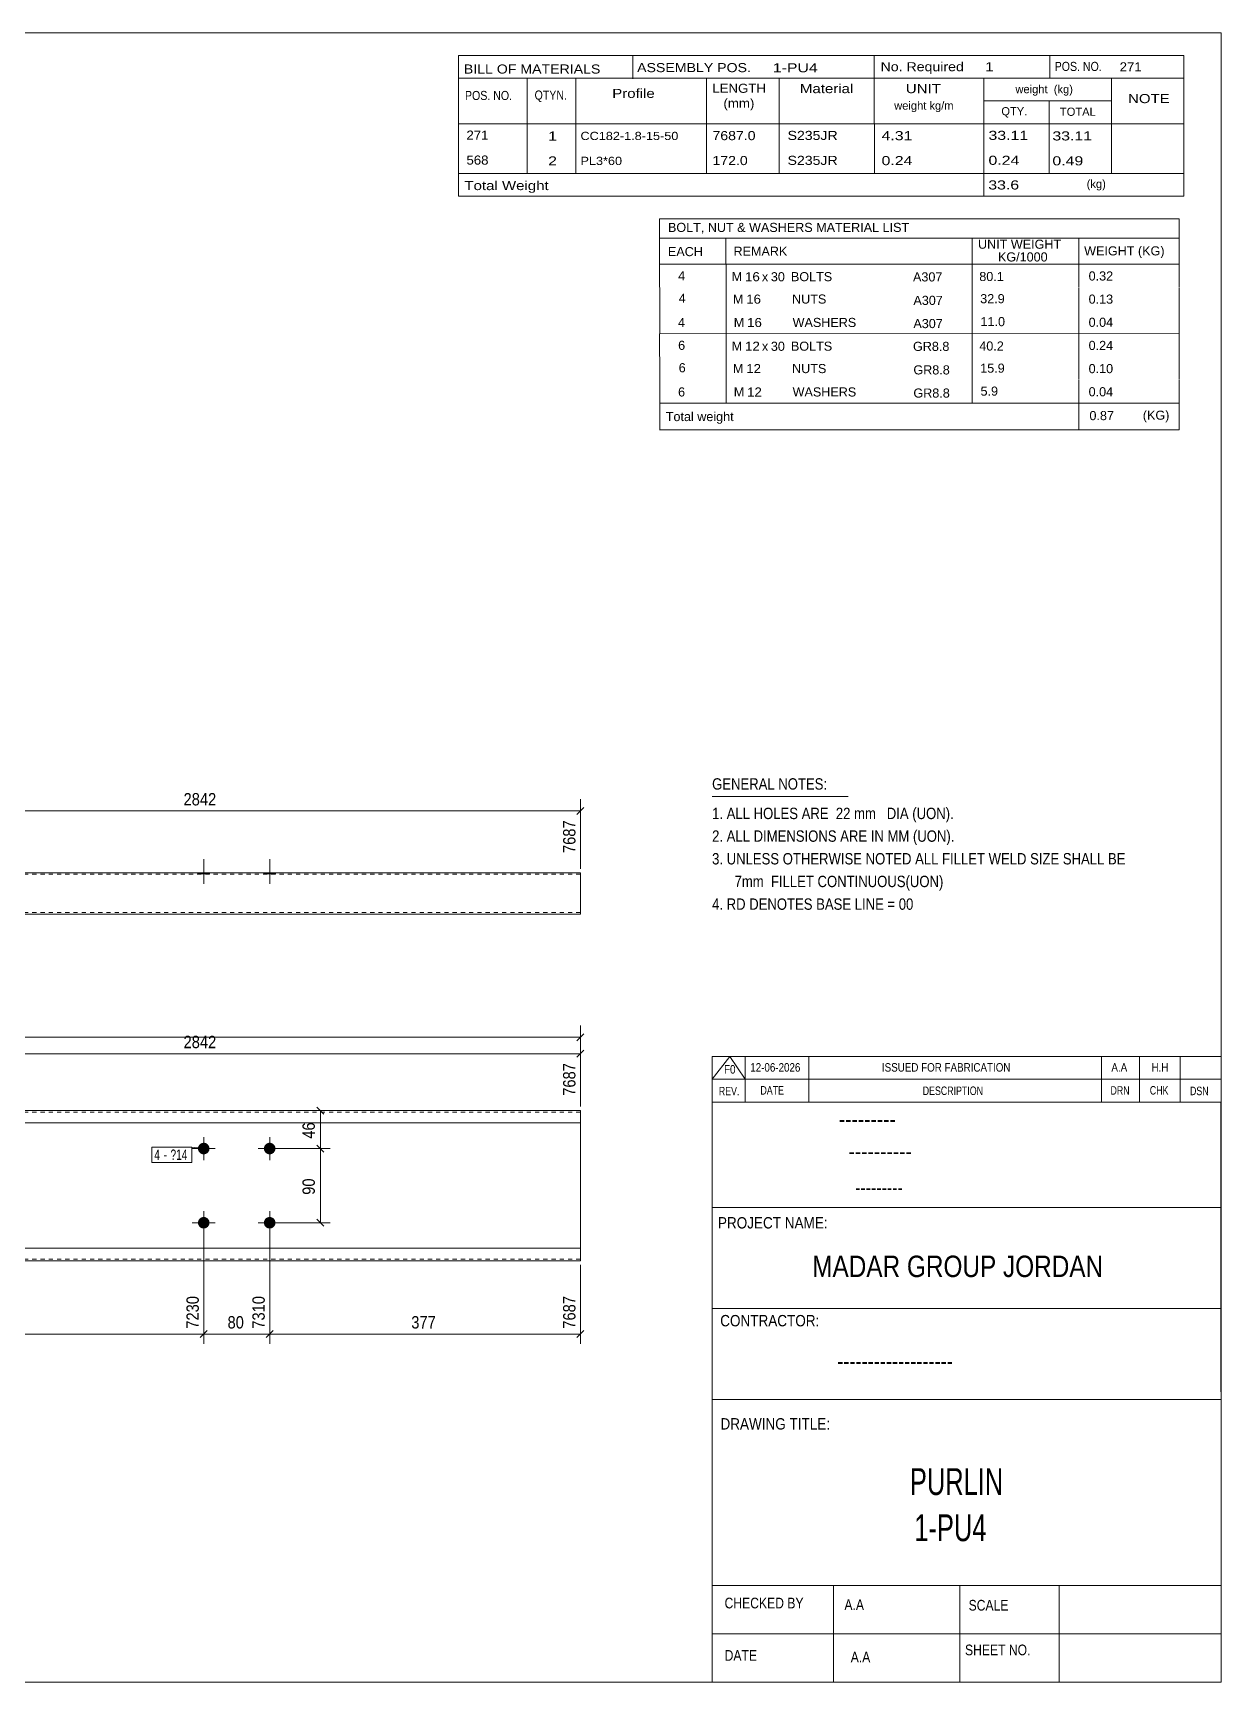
# Model space of a CAD drawing. Header units: millimetres. Extents: x 2 to 579, y 1 to 405.
# Drawn here: x 290.7 to 579, y 5 to 405 of the extents above; entities that cross this region are included whole.
import ezdxf

# ---------------------------------------------------------------- set-up
doc = ezdxf.new("R2010")
doc.units = ezdxf.units.MM
doc.linetypes.add('XKITLINE00', pattern=[0])
doc.linetypes.add('XKITLINE01', pattern=[4, 1, -1, 1, -1])
for name, color, linetype, lineweight in [('Bolt', 3, 'Continuous', 0), ('BoltMark', 7, 'Continuous', 0), ('Dimensions', 7, 'Continuous', 0), ('DrawingSheet', 5, 'Continuous', 0), ('OtherObjectType', 7, 'Continuous', 0), ('Part', 2, 'Continuous', 0)]:
    doc.layers.add(name, color=color, linetype=linetype, lineweight=lineweight)
doc.styles.add('@ARIAL_UNICODE_MS_BOLD', font='ARIAL.TTF')
doc.styles.add('ARIAL', font='ARIAL.TTF')
doc.styles.add('ARIAL_NARROW', font='ARIALN.TTF')
doc.styles.add('COMIC_SANS_MS_BOLD', font='COMICBD.TTF')
doc.styles.add('SWIS721_EX_BT', font='ARIAL.TTF')
doc.styles.add('SWISSE', font='ARIAL.TTF')

# ---------------------------------------------------------------- blocks, each defined once
blk = doc.blocks.new('*A4')
at = {"layer": 'Bolt'}
for points in [[(332.17, 135.8), (332.21, 135.8), (332.24, 135.8), (332.28, 135.8), (332.31, 135.79), (332.34, 135.79), (332.38, 135.78), (332.41, 135.78), (332.44, 135.77), (332.48, 135.76), (332.51, 135.75), (332.54, 135.74), (332.58, 135.73), (332.61, 135.72), (332.64, 135.71), (332.67, 135.7), (332.71, 135.68), (332.74, 135.67), (332.77, 135.65), (332.8, 135.64), (332.83, 135.62), (332.86, 135.61), (332.89, 135.59), (332.92, 135.57), (332.94, 135.55), (332.97, 135.53), (333, 135.51), (333.03, 135.49), (333.05, 135.46), (333.08, 135.44), (333.1, 135.42), (333.13, 135.39), (333.15, 135.37), (333.18, 135.34), (333.2, 135.32), (333.22, 135.29), (333.24, 135.27), (333.26, 135.24), (333.28, 135.21), (333.3, 135.18), (333.32, 135.15), (333.34, 135.12), (333.36, 135.09), (333.37, 135.06), (333.39, 135.03), (333.4, 135), (333.42, 134.97), (333.43, 134.94), (333.44, 134.91), (333.46, 134.88), (333.47, 134.84), (333.48, 134.81), (333.49, 134.78), (333.5, 134.74), (333.5, 134.71), (333.51, 134.68), (333.52, 134.64), (333.52, 134.61), (333.53, 134.58), (333.53, 134.54), (333.53, 134.51), (333.54, 134.47), (333.54, 134.44), (333.54, 134.4), (333.54, 134.37), (333.54, 134.34), (333.53, 134.3), (333.53, 134.27), (333.53, 134.23), (333.52, 134.2), (333.52, 134.17), (333.51, 134.13), (333.5, 134.1), (333.5, 134.06), (333.49, 134.03), (333.48, 134), (333.47, 133.97), (333.46, 133.93), (333.44, 133.9), (333.43, 133.87), (333.42, 133.84), (333.4, 133.81), (333.39, 133.77), (333.37, 133.74), (333.36, 133.71), (333.34, 133.68), (333.32, 133.66), (333.3, 133.63), (333.28, 133.6), (333.26, 133.57), (333.24, 133.54), (333.22, 133.52), (333.2, 133.49), (333.18, 133.46), (333.15, 133.44), (333.13, 133.41), (333.1, 133.39), (333.08, 133.37), (333.05, 133.34), (333.03, 133.32), (333, 133.3), (332.97, 133.28), (332.94, 133.26), (332.92, 133.24), (332.89, 133.22), (332.86, 133.2), (332.83, 133.19), (332.8, 133.17), (332.77, 133.15), (332.74, 133.14), (332.71, 133.12), (332.67, 133.11), (332.64, 133.1), (332.61, 133.09), (332.58, 133.08), (332.54, 133.06), (332.51, 133.06), (332.48, 133.05), (332.44, 133.04), (332.41, 133.03), (332.38, 133.03), (332.34, 133.02), (332.31, 133.01), (332.28, 133.01), (332.24, 133.01), (332.21, 133.01), (332.17, 133), (332.14, 133), (332.1, 133), (332.07, 133.01), (332.03, 133.01), (332, 133.01), (331.97, 133.01), (331.93, 133.02), (331.9, 133.03), (331.86, 133.03), (331.83, 133.04), (331.8, 133.05), (331.76, 133.06), (331.73, 133.06), (331.7, 133.08), (331.67, 133.09), (331.63, 133.1), (331.6, 133.11), (331.57, 133.12), (331.54, 133.14), (331.51, 133.15), (331.48, 133.17), (331.45, 133.19), (331.42, 133.2), (331.39, 133.22), (331.36, 133.24), (331.33, 133.26), (331.3, 133.28), (331.28, 133.3), (331.25, 133.32), (331.22, 133.34), (331.2, 133.37), (331.17, 133.39), (331.15, 133.41), (331.12, 133.44), (331.1, 133.46), (331.08, 133.49), (331.06, 133.52), (331.03, 133.54), (331.01, 133.57), (330.99, 133.6), (330.97, 133.63), (330.96, 133.66), (330.94, 133.68), (330.92, 133.71), (330.9, 133.74), (330.89, 133.77), (330.87, 133.81), (330.86, 133.84), (330.84, 133.87), (330.83, 133.9), (330.82, 133.93), (330.81, 133.97), (330.8, 134), (330.79, 134.03), (330.78, 134.06), (330.77, 134.1), (330.76, 134.13), (330.76, 134.17), (330.75, 134.2), (330.75, 134.23), (330.74, 134.27), (330.74, 134.3), (330.74, 134.34), (330.74, 134.37), (330.74, 134.4), (330.74, 134.44), (330.74, 134.47), (330.74, 134.51), (330.74, 134.54), (330.75, 134.58), (330.75, 134.61), (330.76, 134.64), (330.76, 134.68), (330.77, 134.71), (330.78, 134.74), (330.79, 134.78), (330.8, 134.81), (330.81, 134.84), (330.82, 134.88), (330.83, 134.91), (330.84, 134.94), (330.86, 134.97), (330.87, 135), (330.89, 135.03), (330.9, 135.06), (330.92, 135.09), (330.94, 135.12), (330.96, 135.15), (330.97, 135.18), (330.99, 135.21), (331.01, 135.24), (331.03, 135.27), (331.06, 135.29), (331.08, 135.32), (331.1, 135.34), (331.12, 135.37), (331.15, 135.39), (331.17, 135.42), (331.2, 135.44), (331.22, 135.46), (331.25, 135.49), (331.28, 135.51), (331.3, 135.53), (331.33, 135.55), (331.36, 135.57), (331.39, 135.59), (331.42, 135.61), (331.45, 135.62), (331.48, 135.64), (331.51, 135.65), (331.54, 135.67), (331.57, 135.68), (331.6, 135.7), (331.63, 135.71), (331.67, 135.72), (331.7, 135.73), (331.73, 135.74), (331.76, 135.75), (331.8, 135.76), (331.83, 135.77), (331.86, 135.78), (331.9, 135.78), (331.93, 135.79), (331.97, 135.79), (332, 135.8), (332.03, 135.8), (332.07, 135.8), (332.1, 135.8), (332.14, 135.8)], [(348.17, 135.8), (348.21, 135.8), (348.24, 135.8), (348.28, 135.8), (348.31, 135.79), (348.34, 135.79), (348.38, 135.78), (348.41, 135.78), (348.44, 135.77), (348.48, 135.76), (348.51, 135.75), (348.54, 135.74), (348.58, 135.73), (348.61, 135.72), (348.64, 135.71), (348.67, 135.7), (348.71, 135.68), (348.74, 135.67), (348.77, 135.65), (348.8, 135.64), (348.83, 135.62), (348.86, 135.61), (348.89, 135.59), (348.92, 135.57), (348.94, 135.55), (348.97, 135.53), (349, 135.51), (349.03, 135.49), (349.05, 135.46), (349.08, 135.44), (349.1, 135.42), (349.13, 135.39), (349.15, 135.37), (349.18, 135.34), (349.2, 135.32), (349.22, 135.29), (349.24, 135.27), (349.26, 135.24), (349.28, 135.21), (349.3, 135.18), (349.32, 135.15), (349.34, 135.12), (349.36, 135.09), (349.37, 135.06), (349.39, 135.03), (349.4, 135), (349.42, 134.97), (349.43, 134.94), (349.44, 134.91), (349.46, 134.88), (349.47, 134.84), (349.48, 134.81), (349.49, 134.78), (349.5, 134.74), (349.5, 134.71), (349.51, 134.68), (349.52, 134.64), (349.52, 134.61), (349.53, 134.58), (349.53, 134.54), (349.53, 134.51), (349.54, 134.47), (349.54, 134.44), (349.54, 134.4), (349.54, 134.37), (349.54, 134.34), (349.53, 134.3), (349.53, 134.27), (349.53, 134.23), (349.52, 134.2), (349.52, 134.17), (349.51, 134.13), (349.5, 134.1), (349.5, 134.06), (349.49, 134.03), (349.48, 134), (349.47, 133.97), (349.46, 133.93), (349.44, 133.9), (349.43, 133.87), (349.42, 133.84), (349.4, 133.81), (349.39, 133.77), (349.37, 133.74), (349.36, 133.71), (349.34, 133.68), (349.32, 133.66), (349.3, 133.63), (349.28, 133.6), (349.26, 133.57), (349.24, 133.54), (349.22, 133.52), (349.2, 133.49), (349.18, 133.46), (349.15, 133.44), (349.13, 133.41), (349.1, 133.39), (349.08, 133.37), (349.05, 133.34), (349.03, 133.32), (349, 133.3), (348.97, 133.28), (348.94, 133.26), (348.92, 133.24), (348.89, 133.22), (348.86, 133.2), (348.83, 133.19), (348.8, 133.17), (348.77, 133.15), (348.74, 133.14), (348.71, 133.12), (348.67, 133.11), (348.64, 133.1), (348.61, 133.09), (348.58, 133.08), (348.54, 133.06), (348.51, 133.06), (348.48, 133.05), (348.44, 133.04), (348.41, 133.03), (348.38, 133.03), (348.34, 133.02), (348.31, 133.01), (348.28, 133.01), (348.24, 133.01), (348.21, 133.01), (348.17, 133), (348.14, 133), (348.1, 133), (348.07, 133.01), (348.03, 133.01), (348, 133.01), (347.97, 133.01), (347.93, 133.02), (347.9, 133.03), (347.86, 133.03), (347.83, 133.04), (347.8, 133.05), (347.76, 133.06), (347.73, 133.06), (347.7, 133.08), (347.67, 133.09), (347.63, 133.1), (347.6, 133.11), (347.57, 133.12), (347.54, 133.14), (347.51, 133.15), (347.48, 133.17), (347.45, 133.19), (347.42, 133.2), (347.39, 133.22), (347.36, 133.24), (347.33, 133.26), (347.3, 133.28), (347.28, 133.3), (347.25, 133.32), (347.22, 133.34), (347.2, 133.37), (347.17, 133.39), (347.15, 133.41), (347.12, 133.44), (347.1, 133.46), (347.08, 133.49), (347.06, 133.52), (347.03, 133.54), (347.01, 133.57), (346.99, 133.6), (346.97, 133.63), (346.96, 133.66), (346.94, 133.68), (346.92, 133.71), (346.9, 133.74), (346.89, 133.77), (346.87, 133.81), (346.86, 133.84), (346.84, 133.87), (346.83, 133.9), (346.82, 133.93), (346.81, 133.97), (346.8, 134), (346.79, 134.03), (346.78, 134.06), (346.77, 134.1), (346.76, 134.13), (346.76, 134.17), (346.75, 134.2), (346.75, 134.23), (346.74, 134.27), (346.74, 134.3), (346.74, 134.34), (346.74, 134.37), (346.74, 134.4), (346.74, 134.44), (346.74, 134.47), (346.74, 134.51), (346.74, 134.54), (346.75, 134.58), (346.75, 134.61), (346.76, 134.64), (346.76, 134.68), (346.77, 134.71), (346.78, 134.74), (346.79, 134.78), (346.8, 134.81), (346.81, 134.84), (346.82, 134.88), (346.83, 134.91), (346.84, 134.94), (346.86, 134.97), (346.87, 135), (346.89, 135.03), (346.9, 135.06), (346.92, 135.09), (346.94, 135.12), (346.96, 135.15), (346.97, 135.18), (346.99, 135.21), (347.01, 135.24), (347.03, 135.27), (347.06, 135.29), (347.08, 135.32), (347.1, 135.34), (347.12, 135.37), (347.15, 135.39), (347.17, 135.42), (347.2, 135.44), (347.22, 135.46), (347.25, 135.49), (347.28, 135.51), (347.3, 135.53), (347.33, 135.55), (347.36, 135.57), (347.39, 135.59), (347.42, 135.61), (347.45, 135.62), (347.48, 135.64), (347.51, 135.65), (347.54, 135.67), (347.57, 135.68), (347.6, 135.7), (347.63, 135.71), (347.67, 135.72), (347.7, 135.73), (347.73, 135.74), (347.76, 135.75), (347.8, 135.76), (347.83, 135.77), (347.86, 135.78), (347.9, 135.78), (347.93, 135.79), (347.97, 135.79), (348, 135.8), (348.03, 135.8), (348.07, 135.8), (348.1, 135.8), (348.14, 135.8)], [(332.17, 117.8), (332.21, 117.8), (332.24, 117.8), (332.28, 117.8), (332.31, 117.79), (332.34, 117.79), (332.38, 117.78), (332.41, 117.78), (332.44, 117.77), (332.48, 117.76), (332.51, 117.75), (332.54, 117.74), (332.58, 117.73), (332.61, 117.72), (332.64, 117.71), (332.67, 117.7), (332.71, 117.68), (332.74, 117.67), (332.77, 117.65), (332.8, 117.64), (332.83, 117.62), (332.86, 117.61), (332.89, 117.59), (332.92, 117.57), (332.94, 117.55), (332.97, 117.53), (333, 117.51), (333.03, 117.49), (333.05, 117.46), (333.08, 117.44), (333.1, 117.42), (333.13, 117.39), (333.15, 117.37), (333.18, 117.34), (333.2, 117.32), (333.22, 117.29), (333.24, 117.27), (333.26, 117.24), (333.28, 117.21), (333.3, 117.18), (333.32, 117.15), (333.34, 117.12), (333.36, 117.09), (333.37, 117.06), (333.39, 117.03), (333.4, 117), (333.42, 116.97), (333.43, 116.94), (333.44, 116.91), (333.46, 116.88), (333.47, 116.84), (333.48, 116.81), (333.49, 116.78), (333.5, 116.74), (333.5, 116.71), (333.51, 116.68), (333.52, 116.64), (333.52, 116.61), (333.53, 116.58), (333.53, 116.54), (333.53, 116.51), (333.54, 116.47), (333.54, 116.44), (333.54, 116.4), (333.54, 116.37), (333.54, 116.34), (333.53, 116.3), (333.53, 116.27), (333.53, 116.23), (333.52, 116.2), (333.52, 116.17), (333.51, 116.13), (333.5, 116.1), (333.5, 116.06), (333.49, 116.03), (333.48, 116), (333.47, 115.97), (333.46, 115.93), (333.44, 115.9), (333.43, 115.87), (333.42, 115.84), (333.4, 115.81), (333.39, 115.77), (333.37, 115.74), (333.36, 115.71), (333.34, 115.68), (333.32, 115.66), (333.3, 115.63), (333.28, 115.6), (333.26, 115.57), (333.24, 115.54), (333.22, 115.52), (333.2, 115.49), (333.18, 115.46), (333.15, 115.44), (333.13, 115.41), (333.1, 115.39), (333.08, 115.37), (333.05, 115.34), (333.03, 115.32), (333, 115.3), (332.97, 115.28), (332.94, 115.26), (332.92, 115.24), (332.89, 115.22), (332.86, 115.2), (332.83, 115.19), (332.8, 115.17), (332.77, 115.15), (332.74, 115.14), (332.71, 115.12), (332.67, 115.11), (332.64, 115.1), (332.61, 115.09), (332.58, 115.08), (332.54, 115.06), (332.51, 115.06), (332.48, 115.05), (332.44, 115.04), (332.41, 115.03), (332.38, 115.03), (332.34, 115.02), (332.31, 115.01), (332.28, 115.01), (332.24, 115.01), (332.21, 115.01), (332.17, 115), (332.14, 115), (332.1, 115), (332.07, 115.01), (332.03, 115.01), (332, 115.01), (331.97, 115.01), (331.93, 115.02), (331.9, 115.03), (331.86, 115.03), (331.83, 115.04), (331.8, 115.05), (331.76, 115.06), (331.73, 115.06), (331.7, 115.08), (331.67, 115.09), (331.63, 115.1), (331.6, 115.11), (331.57, 115.12), (331.54, 115.14), (331.51, 115.15), (331.48, 115.17), (331.45, 115.19), (331.42, 115.2), (331.39, 115.22), (331.36, 115.24), (331.33, 115.26), (331.3, 115.28), (331.28, 115.3), (331.25, 115.32), (331.22, 115.34), (331.2, 115.37), (331.17, 115.39), (331.15, 115.41), (331.12, 115.44), (331.1, 115.46), (331.08, 115.49), (331.06, 115.52), (331.03, 115.54), (331.01, 115.57), (330.99, 115.6), (330.97, 115.63), (330.96, 115.66), (330.94, 115.68), (330.92, 115.71), (330.9, 115.74), (330.89, 115.77), (330.87, 115.81), (330.86, 115.84), (330.84, 115.87), (330.83, 115.9), (330.82, 115.93), (330.81, 115.97), (330.8, 116), (330.79, 116.03), (330.78, 116.06), (330.77, 116.1), (330.76, 116.13), (330.76, 116.17), (330.75, 116.2), (330.75, 116.23), (330.74, 116.27), (330.74, 116.3), (330.74, 116.34), (330.74, 116.37), (330.74, 116.4), (330.74, 116.44), (330.74, 116.47), (330.74, 116.51), (330.74, 116.54), (330.75, 116.58), (330.75, 116.61), (330.76, 116.64), (330.76, 116.68), (330.77, 116.71), (330.78, 116.74), (330.79, 116.78), (330.8, 116.81), (330.81, 116.84), (330.82, 116.88), (330.83, 116.91), (330.84, 116.94), (330.86, 116.97), (330.87, 117), (330.89, 117.03), (330.9, 117.06), (330.92, 117.09), (330.94, 117.12), (330.96, 117.15), (330.97, 117.18), (330.99, 117.21), (331.01, 117.24), (331.03, 117.27), (331.06, 117.29), (331.08, 117.32), (331.1, 117.34), (331.12, 117.37), (331.15, 117.39), (331.17, 117.42), (331.2, 117.44), (331.22, 117.46), (331.25, 117.49), (331.28, 117.51), (331.3, 117.53), (331.33, 117.55), (331.36, 117.57), (331.39, 117.59), (331.42, 117.61), (331.45, 117.62), (331.48, 117.64), (331.51, 117.65), (331.54, 117.67), (331.57, 117.68), (331.6, 117.7), (331.63, 117.71), (331.67, 117.72), (331.7, 117.73), (331.73, 117.74), (331.76, 117.75), (331.8, 117.76), (331.83, 117.77), (331.86, 117.78), (331.9, 117.78), (331.93, 117.79), (331.97, 117.79), (332, 117.8), (332.03, 117.8), (332.07, 117.8), (332.1, 117.8), (332.14, 117.8)], [(348.17, 117.8), (348.21, 117.8), (348.24, 117.8), (348.28, 117.8), (348.31, 117.79), (348.34, 117.79), (348.38, 117.78), (348.41, 117.78), (348.44, 117.77), (348.48, 117.76), (348.51, 117.75), (348.54, 117.74), (348.58, 117.73), (348.61, 117.72), (348.64, 117.71), (348.67, 117.7), (348.71, 117.68), (348.74, 117.67), (348.77, 117.65), (348.8, 117.64), (348.83, 117.62), (348.86, 117.61), (348.89, 117.59), (348.92, 117.57), (348.94, 117.55), (348.97, 117.53), (349, 117.51), (349.03, 117.49), (349.05, 117.46), (349.08, 117.44), (349.1, 117.42), (349.13, 117.39), (349.15, 117.37), (349.18, 117.34), (349.2, 117.32), (349.22, 117.29), (349.24, 117.27), (349.26, 117.24), (349.28, 117.21), (349.3, 117.18), (349.32, 117.15), (349.34, 117.12), (349.36, 117.09), (349.37, 117.06), (349.39, 117.03), (349.4, 117), (349.42, 116.97), (349.43, 116.94), (349.44, 116.91), (349.46, 116.88), (349.47, 116.84), (349.48, 116.81), (349.49, 116.78), (349.5, 116.74), (349.5, 116.71), (349.51, 116.68), (349.52, 116.64), (349.52, 116.61), (349.53, 116.58), (349.53, 116.54), (349.53, 116.51), (349.54, 116.47), (349.54, 116.44), (349.54, 116.4), (349.54, 116.37), (349.54, 116.34), (349.53, 116.3), (349.53, 116.27), (349.53, 116.23), (349.52, 116.2), (349.52, 116.17), (349.51, 116.13), (349.5, 116.1), (349.5, 116.06), (349.49, 116.03), (349.48, 116), (349.47, 115.97), (349.46, 115.93), (349.44, 115.9), (349.43, 115.87), (349.42, 115.84), (349.4, 115.81), (349.39, 115.77), (349.37, 115.74), (349.36, 115.71), (349.34, 115.68), (349.32, 115.66), (349.3, 115.63), (349.28, 115.6), (349.26, 115.57), (349.24, 115.54), (349.22, 115.52), (349.2, 115.49), (349.18, 115.46), (349.15, 115.44), (349.13, 115.41), (349.1, 115.39), (349.08, 115.37), (349.05, 115.34), (349.03, 115.32), (349, 115.3), (348.97, 115.28), (348.94, 115.26), (348.92, 115.24), (348.89, 115.22), (348.86, 115.2), (348.83, 115.19), (348.8, 115.17), (348.77, 115.15), (348.74, 115.14), (348.71, 115.12), (348.67, 115.11), (348.64, 115.1), (348.61, 115.09), (348.58, 115.08), (348.54, 115.06), (348.51, 115.06), (348.48, 115.05), (348.44, 115.04), (348.41, 115.03), (348.38, 115.03), (348.34, 115.02), (348.31, 115.01), (348.28, 115.01), (348.24, 115.01), (348.21, 115.01), (348.17, 115), (348.14, 115), (348.1, 115), (348.07, 115.01), (348.03, 115.01), (348, 115.01), (347.97, 115.01), (347.93, 115.02), (347.9, 115.03), (347.86, 115.03), (347.83, 115.04), (347.8, 115.05), (347.76, 115.06), (347.73, 115.06), (347.7, 115.08), (347.67, 115.09), (347.63, 115.1), (347.6, 115.11), (347.57, 115.12), (347.54, 115.14), (347.51, 115.15), (347.48, 115.17), (347.45, 115.19), (347.42, 115.2), (347.39, 115.22), (347.36, 115.24), (347.33, 115.26), (347.3, 115.28), (347.28, 115.3), (347.25, 115.32), (347.22, 115.34), (347.2, 115.37), (347.17, 115.39), (347.15, 115.41), (347.12, 115.44), (347.1, 115.46), (347.08, 115.49), (347.06, 115.52), (347.03, 115.54), (347.01, 115.57), (346.99, 115.6), (346.97, 115.63), (346.96, 115.66), (346.94, 115.68), (346.92, 115.71), (346.9, 115.74), (346.89, 115.77), (346.87, 115.81), (346.86, 115.84), (346.84, 115.87), (346.83, 115.9), (346.82, 115.93), (346.81, 115.97), (346.8, 116), (346.79, 116.03), (346.78, 116.06), (346.77, 116.1), (346.76, 116.13), (346.76, 116.17), (346.75, 116.2), (346.75, 116.23), (346.74, 116.27), (346.74, 116.3), (346.74, 116.34), (346.74, 116.37), (346.74, 116.4), (346.74, 116.44), (346.74, 116.47), (346.74, 116.51), (346.74, 116.54), (346.75, 116.58), (346.75, 116.61), (346.76, 116.64), (346.76, 116.68), (346.77, 116.71), (346.78, 116.74), (346.79, 116.78), (346.8, 116.81), (346.81, 116.84), (346.82, 116.88), (346.83, 116.91), (346.84, 116.94), (346.86, 116.97), (346.87, 117), (346.89, 117.03), (346.9, 117.06), (346.92, 117.09), (346.94, 117.12), (346.96, 117.15), (346.97, 117.18), (346.99, 117.21), (347.01, 117.24), (347.03, 117.27), (347.06, 117.29), (347.08, 117.32), (347.1, 117.34), (347.12, 117.37), (347.15, 117.39), (347.17, 117.42), (347.2, 117.44), (347.22, 117.46), (347.25, 117.49), (347.28, 117.51), (347.3, 117.53), (347.33, 117.55), (347.36, 117.57), (347.39, 117.59), (347.42, 117.61), (347.45, 117.62), (347.48, 117.64), (347.51, 117.65), (347.54, 117.67), (347.57, 117.68), (347.6, 117.7), (347.63, 117.71), (347.67, 117.72), (347.7, 117.73), (347.73, 117.74), (347.76, 117.75), (347.8, 117.76), (347.83, 117.77), (347.86, 117.78), (347.9, 117.78), (347.93, 117.79), (347.97, 117.79), (348, 117.8), (348.03, 117.8), (348.07, 117.8), (348.1, 117.8), (348.14, 117.8)]]:
    blk.add_hatch(color=3, dxfattribs=at).paths.add_polyline_path(points, flags=17)
at = {"layer": 'Bolt', "color": 3, "linetype": 'XKITLINE00', "lineweight": 0}
for p, q in [((332.14, 131.6), (332.14, 137.2)), ((348.14, 131.6), (348.14, 137.2)), ((334.94, 134.4), (329.34, 134.4)), ((350.94, 134.4), (345.34, 134.4)), ((334.94, 116.4), (329.34, 116.4)), ((332.14, 113.6), (332.14, 119.2)), ((350.94, 116.4), (345.34, 116.4)), ((348.14, 113.6), (348.14, 119.2))]:
    blk.add_line(p, q, dxfattribs=at)
blk = doc.blocks.new('*A7')
at = {"layer": 'Part'}
blk.add_hatch(color=2, dxfattribs=at).paths.add_polyline_path([(94.85, 108.6), (96.45, 108.6), (95.65, 107.2)], flags=17)
at = {"layer": 'Part', "color": 2, "linetype": 'XKITLINE00', "lineweight": 0}
for p, q in [((44.45, 107.2), (44.45, 143.6)), ((95.64, 143.6), (44.45, 143.6)), ((95.64, 140.6), (44.45, 140.6)), ((191.74, 143.6), (95.74, 143.6)), ((137.74, 140.6), (95.74, 140.6)), ((191.74, 140.6), (149.74, 140.6)), ((287.84, 143.6), (191.84, 143.6)), ((233.84, 140.6), (191.84, 140.6)), ((287.84, 140.6), (245.84, 140.6)), ((423.54, 143.6), (287.94, 143.6)), ((423.54, 140.6), (287.94, 140.6)), ((423.54, 107.2), (423.54, 143.6)), ((95.64, 110.2), (44.45, 110.2)), ((95.65, 107.2), (94.85, 108.6)), ((94.85, 108.6), (96.45, 108.6)), ((96.45, 108.6), (95.65, 107.2)), ((137.74, 110.2), (95.74, 110.2)), ((191.74, 110.2), (149.74, 110.2)), ((233.84, 110.2), (191.84, 110.2)), ((287.84, 110.2), (245.84, 110.2)), ((423.54, 110.2), (287.94, 110.2)), ((95.64, 107.2), (44.45, 107.2)), ((191.74, 107.2), (95.74, 107.2)), ((287.84, 107.2), (191.84, 107.2)), ((423.54, 107.2), (287.94, 107.2))]:
    blk.add_line(p, q, dxfattribs=at)
at = {"layer": 'Part', "color": 7, "linetype": 'XKITLINE01', "lineweight": 0}
for p, q in [((95.64, 143.24), (44.45, 143.24)), ((191.74, 143.24), (95.74, 143.24)), ((149.74, 140.6), (137.74, 140.6)), ((287.84, 143.24), (191.84, 143.24)), ((245.84, 140.6), (233.84, 140.6)), ((423.54, 143.24), (287.94, 143.24)), ((149.74, 110.2), (137.74, 110.2)), ((245.84, 110.2), (233.84, 110.2)), ((95.64, 107.56), (44.45, 107.56)), ((191.74, 107.56), (95.74, 107.56)), ((287.84, 107.56), (191.84, 107.56)), ((423.54, 107.56), (287.94, 107.56))]:
    blk.add_line(p, q, dxfattribs=at)
at = {"layer": 'Part', "color": 2, "linetype": 'XKITLINE00', "lineweight": 0}
blk.add_circle((95.65, 108.1), 1, dxfattribs=at)
blk = doc.blocks.new('*A13')
at = {"layer": 'Bolt'}
for points in [[(330.74, 200.92), (330.74, 201.28), (333.54, 201.28), (333.54, 200.92)], [(330.74, 200.92), (330.74, 201.28), (333.54, 201.28), (333.54, 200.92)], [(346.74, 200.92), (346.74, 201.28), (349.54, 201.28), (349.54, 200.92)], [(346.74, 200.92), (346.74, 201.28), (349.54, 201.28), (349.54, 200.92)]]:
    blk.add_hatch(color=3, dxfattribs=at).paths.add_polyline_path(points, flags=17)
at = {"layer": 'Bolt', "color": 3, "linetype": 'XKITLINE00', "lineweight": 0}
for p, q in [((332.14, 198.6), (332.14, 204.6)), ((332.14, 198.6), (332.14, 204.6)), ((348.14, 198.6), (348.14, 204.6)), ((348.14, 198.6), (348.14, 204.6)), ((330.74, 200.92), (330.74, 201.28)), ((330.74, 200.92), (330.74, 201.28)), ((333.54, 200.92), (333.54, 201.28)), ((333.54, 200.92), (333.54, 201.28)), ((346.74, 200.92), (346.74, 201.28)), ((346.74, 200.92), (346.74, 201.28)), ((349.54, 200.92), (349.54, 201.28)), ((349.54, 200.92), (349.54, 201.28))]:
    blk.add_line(p, q, dxfattribs=at)
blk = doc.blocks.new('*A16')
at = {"layer": 'Part'}
blk.add_hatch(color=2, dxfattribs=at).paths.add_polyline_path([(94.85, 197.68), (96.45, 197.68), (95.65, 196.28)], flags=17)
at = {"layer": 'Part', "color": 2, "linetype": 'XKITLINE00', "lineweight": 0}
for p, q in [((44.45, 191.28), (44.45, 201.28)), ((44.45, 201.28), (95.64, 201.28)), ((95.74, 201.28), (191.74, 201.28)), ((191.84, 201.28), (287.84, 201.28)), ((287.94, 201.28), (423.54, 201.28)), ((423.54, 201.28), (423.54, 191.28)), ((95.65, 196.28), (94.85, 197.68)), ((94.85, 197.68), (96.45, 197.68)), ((96.45, 197.68), (95.65, 196.28)), ((95.64, 191.28), (44.45, 191.28)), ((191.74, 191.28), (95.74, 191.28)), ((287.84, 191.28), (191.84, 191.28)), ((423.54, 191.28), (287.94, 191.28))]:
    blk.add_line(p, q, dxfattribs=at)
at = {"layer": 'Part', "color": 7, "linetype": 'XKITLINE01', "lineweight": 0}
for p, q in [((95.64, 200.92), (44.45, 200.92)), ((191.74, 200.92), (95.74, 200.92)), ((287.84, 200.92), (191.84, 200.92)), ((423.54, 200.92), (287.94, 200.92)), ((95.64, 191.64), (44.45, 191.64)), ((191.74, 191.64), (95.74, 191.64)), ((287.84, 191.64), (191.84, 191.64)), ((423.54, 191.64), (287.94, 191.64))]:
    blk.add_line(p, q, dxfattribs=at)
at = {"layer": 'Part', "color": 2, "linetype": 'XKITLINE00', "lineweight": 0}
blk.add_circle((95.65, 197.18), 1, dxfattribs=at)
blk = doc.blocks.new('*A19')
at = {"layer": 'DrawingSheet', "color": 5, "linetype": 'XKITLINE00', "lineweight": 0}
for p, q in [((579, 405), (5, 405)), ((5, 405), (5, 5)), ((579, 5), (579, 405)), ((5, 5), (579, 5))]:
    blk.add_line(p, q, dxfattribs=at)
at = {"layer": 'DrawingSheet', "color": 5, "style": 'ARIAL', "width": 0.85}
blk.add_text('Tekla structures', height=2, rotation=90, dxfattribs=at).set_placement((4.5, 5.5))
blk = doc.blocks.new('*A20')
at = {"layer": 'OtherObjectType', "color": 7, "linetype": 'XKITLINE00', "lineweight": 0}
for p, q in [((442.76, 359.9), (442.75, 348.9)), ((442.76, 359.9), (568.88, 359.9)), ((568.88, 359.9), (568.88, 348.9)), ((442.75, 355.25), (568.88, 355.25)), ((458.87, 355.26), (458.87, 348.9)), ((518.57, 355.26), (518.57, 348.9)), ((544.47, 355.24), (544.47, 348.9)), ((442.76, 348.87), (442.76, 343.37)), ((442.77, 348.9), (568.88, 348.9)), ((458.92, 348.9), (458.92, 343.28)), ((518.57, 348.9), (518.57, 343.28)), ((544.5, 348.9), (544.5, 343.4)), ((568.88, 348.9), (568.88, 343.4)), ((442.79, 343.28), (442.79, 337.67)), ((458.95, 343.28), (458.95, 337.66)), ((518.57, 343.28), (518.57, 337.66)), ((544.5, 343.28), (544.5, 337.78)), ((568.88, 343.28), (568.88, 337.78)), ((442.79, 337.65), (442.79, 332.08)), ((458.95, 337.66), (458.95, 332.04)), ((518.57, 337.66), (518.57, 332.04)), ((544.5, 337.66), (544.5, 332.05)), ((568.88, 337.66), (568.88, 332.05)), ((568.88, 332.05), (442.75, 332.08)), ((442.76, 332.01), (442.76, 326.51)), ((458.92, 332.04), (458.92, 326.42)), ((518.57, 332.04), (518.57, 326.42)), ((544.5, 332.04), (544.5, 326.54)), ((568.88, 332.04), (568.88, 326.54)), ((442.79, 326.42), (442.79, 320.81)), ((458.95, 326.42), (458.95, 320.81)), ((518.57, 326.42), (518.57, 320.81)), ((544.5, 326.42), (544.5, 320.92)), ((568.88, 326.42), (568.88, 320.92)), ((442.79, 320.79), (442.79, 315.22)), ((458.95, 320.8), (458.95, 315.19)), ((518.57, 320.81), (518.57, 315.19)), ((544.5, 320.8), (544.5, 315.2)), ((568.88, 320.8), (568.88, 315.19)), ((568.88, 315.19), (442.75, 315.22)), ((442.78, 315.19), (442.78, 308.78)), ((442.85, 315.18), (568.87, 315.19)), ((544.5, 315.15), (544.5, 308.74)), ((568.87, 315.16), (568.87, 308.74)), ((442.77, 308.74), (568.87, 308.74))]:
    blk.add_line(p, q, dxfattribs=at)
at = {"layer": 'OtherObjectType', "color": 7, "style": 'ARIAL_NARROW'}
for s, width, p in [('BOLT, NUT & WASHERS MATERIAL LIST', 1.211571, (444.79, 356.74)), ('EACH', 1.211571, (444.78, 350.87)), ('REMARK', 1.211571, (460.7, 350.96)), ('UNIT WEIGHT', 1.211571, (520.03, 352.67)), ('WEIGHT (KG)', 1.211571, (545.78, 351.05)), (' KG/1000', 1.211571, (524.02, 349.58)), ('4', 1.211571, (447.26, 345)), ('M', 1.211571, (460.26, 344.8)), ('16', 1.275, (463.5, 344.78)), ('x', 1.211571, (467.58, 344.78)), ('30', 1.211571, (469.76, 344.77)), ('BOLTS', 1.211571, (474.63, 344.79)), ('A307', 1.211571, (504.25, 344.74)), ('80.1', 1.211571, (520.34, 344.83)), ('0.32', 1.211571, (546.87, 344.96)), ('4', 1.211571, (447.4, 339.56)), ('M', 1.211571, (460.54, 339.36)), ('16', 1.275, (463.78, 339.34)), ('NUTS', 1.211571, (474.91, 339.36)), ('A307', 1.211571, (504.35, 339.04)), ('32.9', 1.211571, (520.56, 339.45)), ('0.13', 1.211571, (546.87, 339.34)), ('11.0', 1.211571, (520.64, 333.89)), ('4', 1.211571, (447.24, 333.69)), ('M', 1.211571, (460.76, 333.69)), ('16', 1.275, (464, 333.67)), ('WASHERS', 1.211571, (475.04, 333.68)), ('A307', 1.211571, (504.35, 333.42)), ('0.04', 1.211571, (546.87, 333.73)), ('6', 1.211571, (447.26, 328.15)), ('M', 1.211571, (460.26, 327.94)), ('12', 1.275, (463.5, 327.92)), ('x', 1.211571, (467.58, 327.92)), ('30', 1.211571, (469.76, 327.91)), ('BOLTS', 1.211571, (474.63, 327.93)), ('GR8.8', 1.211571, (504.25, 327.88)), ('40.2', 1.211571, (520.34, 327.97)), ('0.24', 1.211571, (546.87, 328.11)), ('6', 1.211571, (447.4, 322.7)), ('M', 1.211571, (460.54, 322.51)), ('12', 1.275, (463.78, 322.49)), ('NUTS', 1.211571, (474.91, 322.5)), ('GR8.8', 1.211571, (504.35, 322.18)), ('15.9', 1.211571, (520.56, 322.6)), ('0.10', 1.211571, (546.87, 322.49)), ('6', 1.211571, (447.24, 316.83)), ('M', 1.211571, (460.76, 316.83)), ('12', 1.275, (464, 316.81)), ('WASHERS', 1.211571, (475.04, 316.83)), ('GR8.8', 1.211571, (504.35, 316.56)), ('5.9', 1.211571, (520.64, 317.03)), ('0.04', 1.211571, (546.87, 316.87)), ('Total weight', 1.211571, (444.26, 310.86)), ('0.87', 1.211571, (547.07, 311.09)), ('(KG)', 1.211571, (560.02, 311.19))]:
    blk.add_text(s, height=2.2, dxfattribs=dict(at, width=width)).set_placement(p)
blk = doc.blocks.new('*A21')
at = {"layer": 'OtherObjectType', "color": 7, "linetype": 'XKITLINE00', "lineweight": 0}
blk.add_line((455.5, 219.82), (488.5, 219.82), dxfattribs=at)
at = {"layer": 'OtherObjectType', "color": 7, "style": 'ARIAL_NARROW', "width": 1.008832}
for s, p in [('GENERAL NOTES:', (455.5, 221.47)), ('1. ALL HOLES ARE  22 mm   DIA (UON).', (455.5, 214.32)), ('2. ALL DIMENSIONS ARE IN MM (UON).', (455.5, 208.82)), ('3. UNLESS OTHERWISE NOTED ALL FILLET WELD SIZE SHALL BE', (455.5, 203.32)), ('7mm  FILLET CONTINUOUS(UON)', (460.95, 197.82)), ('4. RD DENOTES BASE LINE = 00', (455.5, 192.32))]:
    blk.add_text(s, height=2.75, dxfattribs=at).set_placement(p)
blk = doc.blocks.new('*A22')
at = {"layer": 'OtherObjectType', "color": 7, "linetype": 'XKITLINE00', "lineweight": 0}
for p, q in [((455.5, 156.76), (579, 156.76)), ((455.5, 151.21), (459.82, 156.76)), ((455.5, 151.21), (455.5, 156.76)), ((459.82, 156.76), (463.53, 151.21)), ((463.53, 151.21), (463.53, 156.76)), ((478.97, 151.21), (478.97, 156.76)), ((549.98, 151.21), (549.98, 156.76)), ((559.24, 151.21), (559.24, 156.76)), ((569.12, 151.21), (569.12, 156.76)), ((579, 151.21), (579, 156.76)), ((455.5, 151.21), (579, 151.21)), ((455.5, 145.65), (455.5, 151.21)), ((459.21, 151.21), (579, 151.21)), ((463.53, 145.65), (463.53, 151.21)), ((478.97, 145.65), (478.97, 151.21)), ((549.98, 145.65), (549.98, 151.21)), ((559.24, 145.65), (559.24, 151.21)), ((569.12, 145.65), (569.12, 151.21)), ((579, 145.65), (579, 151.21))]:
    blk.add_line(p, q, dxfattribs=at)
at = {"layer": 'OtherObjectType', "color": 7, "style": 'ARIAL_NARROW'}
for s, height, width, p in [('F0', 2.058, 1.008832, (458.4, 152.59)), ('12-06-2026', 2.058, 1.008832, (464.76, 153.06)), ('ISSUED FOR FABRICATION', 2.0583, 1.008832, (496.71, 153.06)), ('A.A', 2.058, 1.008832, (552.4, 153.06)), ('H.H', 2.058, 1.008832, (562.13, 153.06)), ('REV.', 2.058, 0.907949, (457.13, 147.31)), ('DATE', 2.058, 0.907949, (467.23, 147.5)), ('DESCRIPTION', 2.0583, 0.907949, (506.61, 147.39)), ('DRN', 2.058, 0.907949, (552.17, 147.47)), ('CHK', 2.058, 0.907949, (561.72, 147.5)), ('DSN', 2.058, 0.907949, (571.47, 147.35))]:
    blk.add_text(s, height=height, dxfattribs=dict(at, width=width)).set_placement(p)
blk = doc.blocks.new('*A24')
at = {"layer": 'OtherObjectType', "color": 2, "linetype": 'XKITLINE00', "lineweight": 0}
for p, q in [((455.5, 145.65), (579, 145.65)), ((455.5, 5), (455.5, 145.64)), ((578.98, 145.64), (579, 5)), ((579, 120.14), (455.5, 120.14)), ((455.5, 95.63), (579, 95.63)), ((579, 73.49), (455.5, 73.49)), ((579, 28.4), (455.5, 28.4)), ((484.94, 28.4), (484.94, 5)), ((515.62, 5), (515.62, 28.4)), ((539.75, 5), (539.75, 28.4)), ((579, 16.7), (455.5, 16.7)), ((579, 5), (455.5, 5))]:
    blk.add_line(p, q, dxfattribs=at)
at = {"layer": 'OtherObjectType', "color": 4, "style": '@ARIAL_UNICODE_MS_BOLD', "width": 0.85}
blk.add_text('---------', height=3.9, dxfattribs=at).set_placement((486.23, 139.59))
at = {"layer": 'OtherObjectType', "color": 7, "style": 'ARIAL', "width": 0.85}
for s, height, p in [('----------', 3.9, (488.56, 131.77)), ('---------', 3.25, (490.21, 123.31))]:
    blk.add_text(s, height=height, dxfattribs=at).set_placement(p)
at = {"layer": 'OtherObjectType', "color": 3, "width": 0.85}
for s, style, p in [('PROJECT NAME:', 'SWIS721_EX_BT', (456.92, 115.01)), ('CONTRACTOR:', 'SWISSE', (457.47, 91.27)), ('DRAWING TITLE:', 'SWIS721_EX_BT', (457.53, 66.24))]:
    blk.add_text(s, height=2.7618, dxfattribs=dict(at, style=style)).set_placement(p)
at = {"layer": 'OtherObjectType', "color": 7, "width": 0.85}
for s, height, p in [('MADAR GROUP JORDAN', 5.2, (479.79, 103.23)), ('CHECKED BY', 2.592, (458.53, 22.86)), ('A.A', 2.592, (487.61, 22.45)), ('SCALE', 2.592, (517.74, 22.33)), ('DATE', 2.592, (458.54, 10.16)), ('A.A', 2.592, (489.14, 9.76)), ('SHEET NO.', 2.592, (516.87, 11.49))]:
    blk.add_text(s, height=height, dxfattribs=at).set_placement(p)
at = {"layer": 'OtherObjectType', "color": 1}
for s, height, style, width, p in [('-------------------', 3.9, 'COMIC_SANS_MS_BOLD', 0.85, (485.87, 80.86)), ('PURLIN', 6.5, 'ARIAL', 0.68, (503.5, 50.37)), ('1-PU4', 6.5, 'ARIAL', 0.68, (504.57, 39.17))]:
    blk.add_text(s, height=height, dxfattribs=dict(at, style=style, width=width)).set_placement(p)
blk = doc.blocks.new('*A25')
at = {"layer": 'OtherObjectType', "color": 7, "linetype": 'XKITLINE00', "lineweight": 0}
for p, q in [((393.98, 399.5), (569.98, 399.5)), ((393.98, 399.5), (393.98, 388.5)), ((436.26, 399.42), (436.26, 393.87)), ((494.85, 394), (494.85, 399.5)), ((537.43, 393.96), (537.43, 399.42)), ((569.98, 394), (569.98, 399.5)), ((393.98, 394), (569.98, 394)), ((410.64, 394), (410.64, 383)), ((422.4, 393.98), (422.4, 383.03)), ((454.12, 393.99), (454.13, 383)), ((471.78, 393.98), (471.78, 383)), ((494.85, 393.98), (494.85, 383)), ((521.43, 394), (521.43, 383)), ((552.42, 394), (552.42, 383)), ((569.98, 394), (569.98, 388.5)), ((393.98, 388.5), (393.98, 383)), ((521.45, 388.52), (552.45, 388.52)), ((537.28, 388.52), (537.28, 383)), ((569.98, 388.5), (569.98, 383)), ((393.98, 383), (569.98, 383)), ((393.98, 383), (393.98, 376.95)), ((410.63, 383), (410.63, 376.95)), ((422.44, 382.99), (422.44, 376.95)), ((454.12, 383), (454.11, 376.95)), ((471.79, 383), (471.79, 376.95)), ((494.87, 383), (494.87, 376.95)), ((521.44, 383), (521.44, 376.95)), ((537.33, 382.95), (537.33, 376.95)), ((552.43, 383), (552.43, 376.95)), ((569.98, 383), (569.98, 376.95)), ((393.98, 376.95), (393.98, 370.9)), ((410.63, 376.95), (410.63, 370.9)), ((422.44, 376.94), (422.44, 370.9)), ((454.12, 376.95), (454.11, 370.9)), ((471.79, 376.95), (471.79, 370.9)), ((494.87, 376.95), (494.87, 370.9)), ((521.44, 376.95), (521.44, 370.9)), ((537.33, 376.9), (537.33, 370.9)), ((552.43, 376.95), (552.43, 370.9)), ((569.98, 376.95), (569.98, 370.9)), ((393.98, 370.9), (569.98, 370.9)), ((393.98, 370.9), (393.98, 365.4)), ((521.44, 370.9), (521.44, 365.4)), ((569.98, 370.9), (569.98, 365.4)), ((393.98, 365.4), (569.98, 365.4))]:
    blk.add_line(p, q, dxfattribs=at)
at = {"layer": 'OtherObjectType', "color": 7, "style": 'ARIAL_NARROW'}
for s, height, width, p in [('BILL OF MATERIALS', 2.2, 1.36, (395.25, 395.16)), ('ASSEMBLY POS.', 2.2, 1.36, (437.3, 395.5)), ('1-PU4', 2.2, 1.525501, (470.23, 395.46)), ('No. Required', 2.2, 1.36, (496.39, 395.72)), ('1', 2.2, 1.525501, (521.75, 395.72)), ('POS. NO.', 2.2, 1.02, (538.63, 395.79)), ('271', 2.2, 1.270501, (554.4, 395.69)), ('LENGTH', 2.2, 1.275, (455.54, 390.49)), ('Material', 2.2, 1.445, (476.81, 390.41)), ('UNIT', 2.2, 1.445, (502.52, 390.4)), ('weight  (kg)', 1.98, 1.19, (529.11, 390.39)), ('POS. NO.', 2.2, 1.02, (395.53, 388.74)), ('QTYN.', 2.2, 1.02, (412.42, 388.84)), ('Profile', 2.2, 1.445, (431.26, 389.25)), ('(mm)', 2.2, 1.275, (458.26, 386.86)), ('weight kg/m', 1.98, 1.19, (499.69, 386.4)), ('NOTE', 2.2, 1.445, (556.44, 387.99)), ('QTY.', 1.98, 1.19, (525.68, 385.03)), ('TOTAL', 1.98, 1.19, (539.9, 384.91)), ('271', 2.2, 1.270501, (395.89, 379.12)), ('1', 2.2, 1.525501, (415.71, 378.91)), ('CC182-1.8-15-50', 1.98, 1.355501, (423.56, 379.04)), ('7687.0', 2.2, 1.355501, (455.59, 379.01)), ('S235JR', 2.2, 1.355501, (473.81, 379.05)), ('4.31', 2.2, 1.525501, (496.62, 378.99)), ('33.11', 2.2, 1.525501, (522.57, 379.07)), ('33.11', 2.2, 1.525501, (538.08, 378.94)), ('568', 2.2, 1.270501, (395.89, 373.07)), ('2', 2.2, 1.525501, (415.71, 372.86)), ('PL3*60', 1.98, 1.355501, (423.56, 372.99)), ('172.0', 2.2, 1.355501, (455.59, 372.96)), ('S235JR', 2.2, 1.355501, (473.81, 373)), ('0.24', 2.2, 1.525501, (496.62, 372.94)), ('0.24', 2.2, 1.525501, (522.57, 373.02)), ('0.49', 2.2, 1.525501, (538.08, 372.89)), ('Total Weight', 2.2, 1.445, (395.4, 366.89)), ('33.6', 2.2, 1.525501, (522.52, 367.04)), ('(kg)', 1.98, 1.19, (546.4, 367.41))]:
    blk.add_text(s, height=height, dxfattribs=dict(at, width=width)).set_placement(p)
blk = doc.blocks.new('*A27')
at = {"layer": 'Dimensions', "color": 7, "linetype": 'XKITLINE00', "lineweight": 0}
for p, q in [((44.45, 144.6), (44.45, 164.25)), ((423.54, 144.6), (423.54, 164.25)), ((45.3, 162.25), (43.6, 160.56)), ((44.45, 161.4), (423.54, 161.4)), ((424.39, 162.25), (422.69, 160.56))]:
    blk.add_line(p, q, dxfattribs=at)
at = {"layer": 'Dimensions', "color": 3}
for p in [(44.45, 161.4), (423.54, 161.4)]:
    blk.add_point(p, dxfattribs=at)
at = {"layer": 'Dimensions', "color": 3, "style": 'ARIAL', "width": 0.85}
blk.add_text('7687', height=3, dxfattribs=at).set_placement((229.54, 162.75))
blk = doc.blocks.new('*A30')
at = {"layer": 'Dimensions', "color": 7, "linetype": 'XKITLINE00', "lineweight": 0}
for p, q in [((239.84, 126.4), (239.84, 160.25)), ((423.54, 144.6), (423.54, 160.25)), ((240.69, 158.25), (239, 156.56)), ((239.84, 157.4), (423.54, 157.4)), ((424.39, 158.25), (422.69, 156.56))]:
    blk.add_line(p, q, dxfattribs=at)
at = {"layer": 'Dimensions', "color": 3}
for p in [(239.84, 157.4), (423.54, 157.4)]:
    blk.add_point(p, dxfattribs=at)
at = {"layer": 'Dimensions', "color": 3, "style": 'ARIAL', "width": 0.85}
blk.add_text('2842', height=3, dxfattribs=at).set_placement((327.24, 158.75))
blk.add_text('7687', height=3, rotation=90.0002, dxfattribs=at).set_placement((422.34, 147.2))
blk = doc.blocks.new('*A32')
at = {"layer": 'Dimensions', "color": 7, "linetype": 'XKITLINE00', "lineweight": 0}
for p, q in [((51.45, 115.4), (51.45, 87)), ((332.14, 115.4), (332.14, 87)), ((52.3, 90.25), (50.6, 88.56)), ((51.45, 89.4), (332.14, 89.4)), ((332.99, 90.25), (331.29, 88.56))]:
    blk.add_line(p, q, dxfattribs=at)
at = {"layer": 'Dimensions', "color": 3}
for p in [(51.45, 89.4), (332.14, 89.4)]:
    blk.add_point(p, dxfattribs=at)
at = {"layer": 'Dimensions', "color": 3, "style": 'ARIAL', "width": 0.85}
blk.add_text('7230', height=3, rotation=90.0002, dxfattribs=at).set_placement((330.94, 90.7))
blk.add_text('7195', height=3, dxfattribs=at).set_placement((187.34, 90.75))
blk = doc.blocks.new('*A33')
at = {"layer": 'Dimensions', "color": 7, "linetype": 'XKITLINE00', "lineweight": 0}
for p, q in [((332.14, 115.4), (332.14, 87)), ((348.14, 115.4), (348.14, 87)), ((332.99, 90.25), (331.29, 88.56)), ((332.14, 89.4), (348.14, 89.4)), ((348.99, 90.25), (347.29, 88.56))]:
    blk.add_line(p, q, dxfattribs=at)
at = {"layer": 'Dimensions', "color": 3}
for p in [(332.14, 89.4), (348.14, 89.4)]:
    blk.add_point(p, dxfattribs=at)
at = {"layer": 'Dimensions', "color": 3, "style": 'ARIAL', "width": 0.85}
blk.add_text('7310', height=3, rotation=90.0002, dxfattribs=at).set_placement((346.94, 90.7))
blk.add_text('80', height=3, dxfattribs=at).set_placement((337.91, 90.75))
blk = doc.blocks.new('*A34')
at = {"layer": 'Dimensions', "color": 7, "linetype": 'XKITLINE00', "lineweight": 0}
for p, q in [((348.14, 115.4), (348.14, 87)), ((423.54, 106.2), (423.54, 87)), ((348.99, 90.25), (347.29, 88.56)), ((348.14, 89.4), (423.54, 89.4)), ((424.39, 90.25), (422.69, 88.56))]:
    blk.add_line(p, q, dxfattribs=at)
at = {"layer": 'Dimensions', "color": 3}
for p in [(348.14, 89.4), (423.54, 89.4)]:
    blk.add_point(p, dxfattribs=at)
at = {"layer": 'Dimensions', "color": 3, "style": 'ARIAL', "width": 0.85}
blk.add_text('7687', height=3, rotation=90.0002, dxfattribs=at).set_placement((422.34, 90.7))
blk.add_text('377', height=3, dxfattribs=at).set_placement((382.5, 90.75))
blk = doc.blocks.new('*A37')
at = {"layer": 'Dimensions', "color": 7, "linetype": 'XKITLINE00', "lineweight": 0}
for p, q in [((349.14, 134.4), (362.85, 134.4)), ((359.6, 135.25), (361.3, 133.56)), ((360.45, 116.4), (360.45, 134.4)), ((349.14, 116.4), (362.85, 116.4)), ((359.6, 117.25), (361.3, 115.56))]:
    blk.add_line(p, q, dxfattribs=at)
at = {"layer": 'Dimensions', "color": 3}
for p in [(360.45, 134.4), (360.45, 116.4)]:
    blk.add_point(p, dxfattribs=at)
at = {"layer": 'Dimensions', "color": 3, "style": 'ARIAL', "width": 0.85}
blk.add_text('90', height=3, rotation=90.0002, dxfattribs=at).set_placement((359.1, 123.18))
blk = doc.blocks.new('*A38')
at = {"layer": 'Dimensions', "color": 7, "linetype": 'XKITLINE00', "lineweight": 0}
for p, q in [((359.6, 144.45), (361.3, 142.76)), ((349.14, 143.6), (362.85, 143.6)), ((360.45, 134.4), (360.45, 143.6)), ((349.14, 134.4), (362.85, 134.4)), ((359.6, 135.25), (361.3, 133.56))]:
    blk.add_line(p, q, dxfattribs=at)
at = {"layer": 'Dimensions', "color": 3}
for p in [(360.45, 143.6), (360.45, 134.4)]:
    blk.add_point(p, dxfattribs=at)
at = {"layer": 'Dimensions', "color": 3, "style": 'ARIAL', "width": 0.85}
blk.add_text('46', height=3, rotation=90.0002, dxfattribs=at).set_placement((359.1, 136.78))
blk = doc.blocks.new('*A43')
at = {"layer": 'BoltMark', "color": 7, "linetype": 'XKITLINE00', "lineweight": 0}
for p, q in [((319.55, 134.75), (329.24, 134.75)), ((319.55, 131.05), (319.55, 134.75)), ((329.24, 131.05), (329.24, 134.75)), ((332.14, 134.4), (329.24, 134.75)), ((319.55, 131.05), (329.24, 131.05))]:
    blk.add_line(p, q, dxfattribs=at)
at = {"layer": 'BoltMark', "color": 3, "style": 'ARIAL_NARROW', "width": 0.85}
for s, p in [('4', (320.15, 131.65)), ('-', (322.42, 131.65)), ('?14', (324.08, 131.65))]:
    blk.add_text(s, height=2.5, dxfattribs=at).set_placement(p)
blk = doc.blocks.new('*A53')
at = {"layer": 'Dimensions', "color": 7, "linetype": 'XKITLINE00', "lineweight": 0}
for p, q in [((240.69, 217.12), (239, 215.43)), ((239.84, 197.28), (239.84, 219.13)), ((239.84, 216.28), (423.54, 216.28)), ((424.39, 217.12), (422.69, 215.43)), ((423.54, 202.28), (423.54, 219.13))]:
    blk.add_line(p, q, dxfattribs=at)
at = {"layer": 'Dimensions', "color": 3}
for p in [(239.84, 216.28), (423.54, 216.28)]:
    blk.add_point(p, dxfattribs=at)
at = {"layer": 'Dimensions', "color": 3, "style": 'ARIAL', "width": 0.85}
blk.add_text('2842', height=3, dxfattribs=at).set_placement((327.24, 217.63))
blk.add_text('7687', height=3, rotation=90.0002, dxfattribs=at).set_placement((422.34, 206.08))

msp = doc.modelspace()

# ---------------------------------------------------------------- block references
at = {"lineweight": 0}
for name in ['*A19', '*A25', '*A20', '*A21', '*A53', '*A13', '*A27', '*A30', '*A22', '*A38', '*A24', '*A4', '*A43', '*A37', '*A32', '*A33', '*A34']:
    msp.add_blockref(name, (0, 0), dxfattribs=at)
at = {"layer": 'Part', "lineweight": 0}
for name in ['*A16', '*A7']:
    msp.add_blockref(name, (0, 0), dxfattribs=at)

doc.saveas('drawing.dxf')
